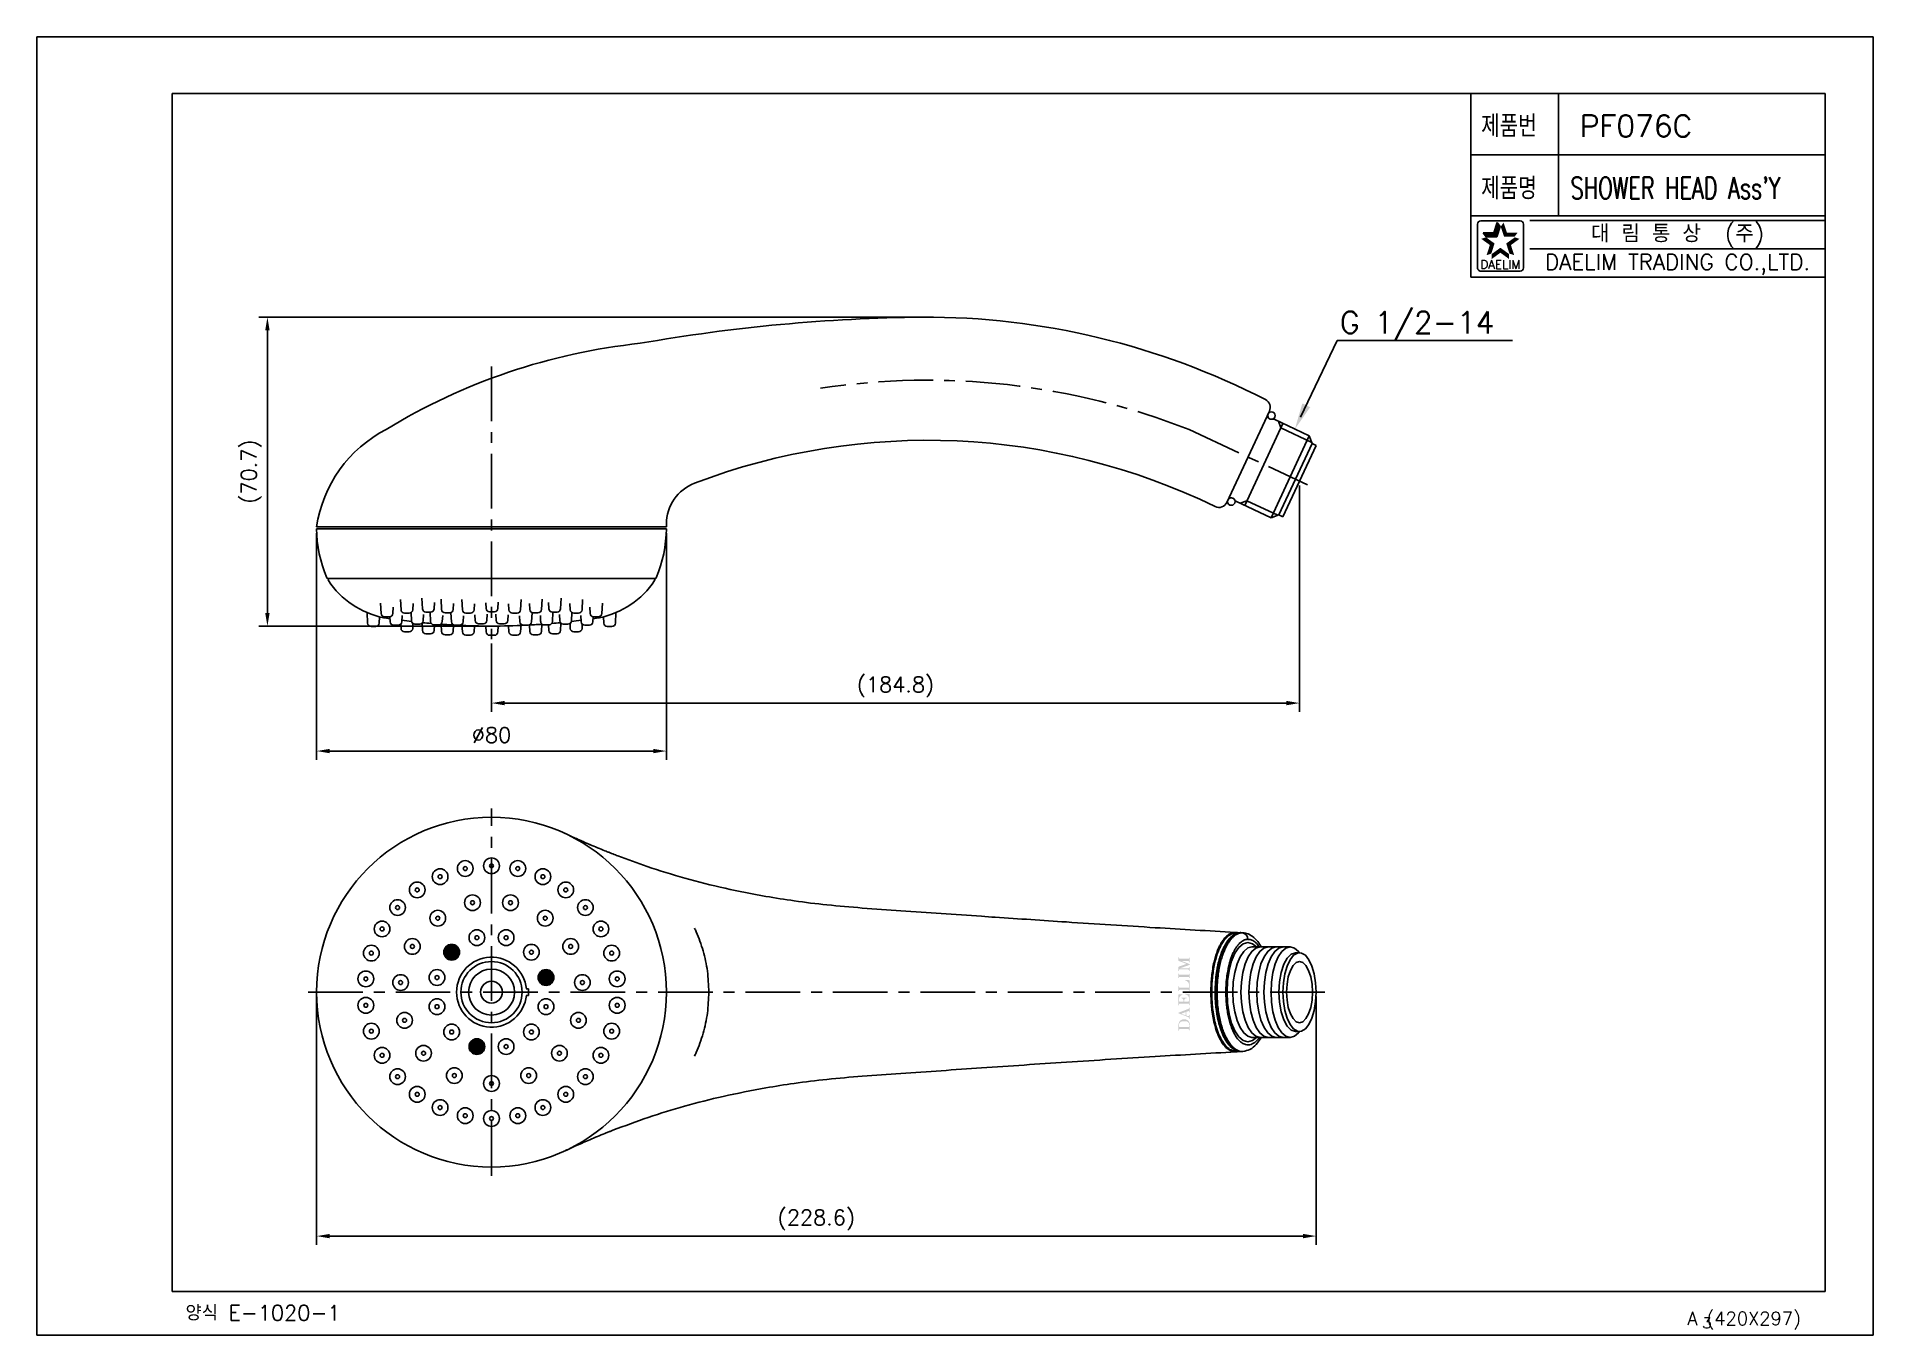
# Model space of a CAD drawing. Extents: x 719 to 1139, y 223 to 520.
import ezdxf
from ezdxf.enums import TextEntityAlignment as Align

# ---------------------------------------------------------------- set-up
doc = ezdxf.new("R2010")
doc.units = 0
doc.header["$LTSCALE"] = 10
doc.header["$MEASUREMENT"] = 0
doc.linetypes.add('CENTER', pattern=[2, 1.25, -0.25, 0.25, -0.25])
doc.layers.get('0').update_dxf_attribs({"color": 2, "linetype": 'CONTINUOUS'})
for name, color, linetype in [('CL', 1, 'CENTER'), ('D', 2, 'CONTINUOUS'), ('DIM', 2, 'CONTINUOUS'), ('DWG', 7, 'CONTINUOUS')]:
    doc.layers.add(name, color=color, linetype=linetype)
doc.styles.add('GHS', font='ROMANS.shx', dxfattribs={"bigfont": 'GHS.shx'})
doc.styles.add('ROMANS', font='ROMANS')

# ---------------------------------------------------------------- blocks, each defined once
blk = doc.blocks.new('BORDER')
for p, q in [((1, 1), (0, 1)), ((0, 1), (0, 0)), ((1, 0), (1, 1)), ((0, 0), (1, 0))]:
    blk.add_line(p, q)

msp = doc.modelspace()

# ---------------------------------------------------------------- hatches: boundary and pattern name
at = {"layer": 'DIM', "linetype": 'ByBlock'}
h = msp.add_hatch(dxfattribs=at)
h.set_pattern_fill('ANSI31', color=256, scale=0.25, style=0)
h.set_pattern_definition([(45, (1030.993988, 3796.49356), (-0.0220970869, 0.0220970869), [])])
h.paths.add_polyline_path([(815.26, 311.99, 0.693729), (812.11, 310.81, 0.217124), (812.72, 309.45, -0.069938)])
h.paths.add_polyline_path([(812.72, 309.45, 0.643218), (815.71, 310.81, 0.180827), (815.26, 311.99, 0.069938)])
h.paths.add_polyline_path([(821.45, 288.88, 0.048031), (821.49, 289.22, 0.846558), (817.99, 289.81, 0.069938)])
h.paths.add_polyline_path([(821.45, 288.88, -0.069938), (817.99, 289.81, 0.083096), (817.89, 289.22, 0.908341)])
h.paths.add_polyline_path([(834.9, 306.72, 0.320099), (833.69, 305.02, 0.471627), (835.83, 303.26, 0.069938)])
h.paths.add_polyline_path([(835.83, 303.26, 0.35904), (837.29, 305.02, 0.515037), (834.9, 306.72, -0.069938)])
h = msp.add_hatch(color=2, dxfattribs=at)
h.paths.add_polyline_path([(982.71, 309.66), (982.58, 309.66), (982.58, 309.52), (982.55, 309.41), (982.47, 309.33), (982.34, 309.3), (980.47, 309.3), (980.35, 309.33), (980.27, 309.4), (980.24, 309.52), (980.24, 309.66), (980.11, 309.66), (980.11, 308.95), (980.13, 308.88), (980.18, 308.82), (980.24, 308.78), (980.79, 308.6), (981.34, 308.39), (981.89, 308.18), (981.89, 308.11), (980.24, 307.53), (980.17, 307.48), (980.12, 307.41), (980.11, 307.34), (980.11, 306.55), (980.24, 306.55), (980.24, 306.65), (980.26, 306.76), (980.33, 306.86), (980.47, 306.9), (982.25, 306.9), (982.41, 306.85), (982.53, 306.73), (982.58, 306.54), (982.71, 306.54), (982.71, 307.38), (982.58, 307.38), (982.53, 307.24), (982.42, 307.13), (982.26, 307.09), (981.96, 307.09), (980.38, 307.09), (982.67, 307.91), (982.67, 308.1), (980.78, 308.83), (982.34, 308.82), (982.48, 308.78), (982.56, 308.69), (982.58, 308.55), (982.58, 308.39), (982.71, 308.39)])
h.paths.add_polyline_path([(982.71, 305.92), (982.58, 305.92), (982.58, 305.79), (982.55, 305.71), (982.49, 305.66), (982.4, 305.65), (980.38, 305.65), (980.31, 305.67), (980.26, 305.72), (980.24, 305.79), (980.24, 305.92), (980.11, 305.92), (980.11, 304.88), (980.24, 304.88), (980.24, 305.02), (980.26, 305.11), (980.32, 305.16), (980.39, 305.17), (982.36, 305.17), (982.44, 305.16), (982.53, 305.13), (982.57, 305.02), (982.58, 304.88), (982.71, 304.88)])
h.paths.add_polyline_path([(982.71, 304.31), (982.7, 304.36), (982.67, 304.4), (982.61, 304.41), (981.67, 304.46), (981.67, 304.35), (982.08, 304.2), (982.41, 303.87), (982.56, 303.47), (982.56, 302.87), (982.51, 302.73), (982.43, 302.69), (982.32, 302.68), (980.44, 302.68), (980.36, 302.7), (980.28, 302.76), (980.24, 302.87), (980.24, 303), (980.11, 303), (980.11, 301.9), (980.24, 301.9), (980.24, 302.03), (980.26, 302.12), (980.34, 302.19), (980.47, 302.22), (982.37, 302.22), (982.47, 302.2), (982.54, 302.14), (982.58, 302.05), (982.58, 301.9), (982.71, 301.9)])
h.paths.add_polyline_path([(982.71, 299.52), (982.71, 300.34), (982.71, 301.17), (982.69, 301.2), (982.66, 301.24), (982.61, 301.26), (981.73, 301.3), (981.73, 301.17), (982.16, 300.99), (982.45, 300.63), (982.56, 300.3), (982.56, 300.12), (982.56, 299.87), (982.56, 299.72), (982.54, 299.63), (982.48, 299.57), (982.4, 299.53), (982.35, 299.52), (982.29, 299.51), (982.21, 299.51), (981.53, 299.51), (981.48, 299.53), (981.45, 299.56), (981.43, 299.62), (981.43, 299.75), (981.5, 300.02), (981.69, 300.22), (981.97, 300.29), (981.97, 300.41), (980.8, 300.41), (980.8, 300.31), (981.07, 300.21), (981.23, 300), (981.29, 299.75), (981.29, 299.62), (981.27, 299.57), (981.23, 299.53), (981.18, 299.51), (980.39, 299.51), (980.32, 299.53), (980.27, 299.58), (980.25, 299.67), (980.25, 300.1), (980.35, 300.54), (980.62, 300.88), (981.03, 301.08), (981.03, 301.18), (980.17, 301.14), (980.14, 301.12), (980.12, 301.1), (980.11, 301.05), (980.11, 298.69), (980.24, 298.69), (980.24, 298.89), (980.26, 298.96), (980.32, 299.02), (980.4, 299.04), (982.35, 299.05), (982.51, 299), (982.56, 298.86), (982.58, 298.69), (982.71, 298.69)])
h.paths.add_polyline_path([(982.71, 298.13), (982.58, 298.13), (982.55, 297.96), (982.46, 297.88), (982.32, 297.82), (980.11, 296.96), (980.11, 296.86), (980.43, 296.73), (980.79, 296.59), (981.18, 296.44), (981.57, 296.29), (981.93, 296.15), (982.26, 296.02), (982.37, 295.96), (982.44, 295.89), (982.51, 295.79), (982.55, 295.72), (982.57, 295.63), (982.58, 295.55), (982.71, 295.55), (982.71, 296.49), (982.58, 296.49), (982.54, 296.31), (982.45, 296.19), (982.3, 296.18), (981.91, 296.32), (981.91, 297.17), (982.39, 297.34), (982.49, 297.35), (982.56, 297.31), (982.58, 297.23), (982.58, 297.01), (982.71, 297.01)])
h.paths.add_polyline_path([(981.78, 297.13), (981.78, 296.36), (980.78, 296.74)], flags=16)
h.paths.add_polyline_path([(982.17, 295.27), (982.01, 295.36), (981.84, 295.43), (981.64, 295.46), (981.43, 295.47), (981.21, 295.46), (981, 295.41), (980.81, 295.33), (980.65, 295.24), (980.51, 295.12), (980.38, 294.97), (980.31, 294.86), (980.24, 294.72), (980.19, 294.58), (980.15, 294.43), (980.13, 294.27), (980.12, 294.12), (980.12, 292.86), (980.24, 292.86), (980.24, 293.04), (980.27, 293.14), (980.34, 293.19), (980.44, 293.21), (982.39, 293.21), (982.48, 293.18), (982.55, 293.11), (982.58, 293.02), (982.58, 292.86), (982.71, 292.86), (982.71, 294.04), (982.7, 294.23), (982.69, 294.43), (982.65, 294.62), (982.6, 294.77), (982.53, 294.9), (982.44, 295.03), (982.32, 295.16)])
h.paths.add_polyline_path([(981.69, 295.02), (982.01, 294.98), (982.25, 294.88), (982.35, 294.8), (982.43, 294.71), (982.5, 294.6), (982.54, 294.46), (982.57, 294.28), (982.58, 294.12), (982.58, 293.98), (982.58, 293.86), (982.57, 293.77), (982.54, 293.72), (982.49, 293.69), (982.41, 293.68), (980.42, 293.68), (980.35, 293.69), (980.29, 293.74), (980.27, 293.84), (980.27, 293.9), (980.27, 293.96), (980.27, 294.02), (980.27, 294.2), (980.28, 294.38), (980.33, 294.54), (980.39, 294.65), (980.46, 294.75), (980.56, 294.84), (980.81, 294.96), (981.14, 295.01), (981.43, 295.02)], flags=16)

# ---------------------------------------------------------------- linework, layer by layer
at = {"color": 4}
for p, q in [((750.02, 507.2), (1128.02, 507.2)), ((750.02, 233.2), (750.02, 507.2)), ((1128.02, 507.2), (1128.02, 233.2)), ((1128.02, 233.2), (750.02, 233.2))]:
    msp.add_line(p, q, dxfattribs=at)
at = {"color": 7}
for p, q in [((1047.02, 507.2), (1047.02, 465.2)), ((1067.02, 507.2), (1067.02, 479.2)), ((1047.02, 493.2), (1128.02, 493.2)), ((1047.02, 479.2), (1128.02, 479.2)), ((1047.02, 465.2), (1128.02, 465.2))]:
    msp.add_line(p, q, dxfattribs=at)
at = {"color": 2, "linetype": 'Continuous'}
for p, q in [((1048.5, 467.33), (1048.5, 477.33)), ((1049.25, 478.08), (1058.25, 478.08)), ((1059, 477.33), (1059, 467.33)), ((1060.52, 478.2), (1128.02, 478.2)), ((1060.52, 471.7), (1128.02, 471.7)), ((1058.25, 466.58), (1049.5, 466.58))]:
    msp.add_line(p, q, dxfattribs=at)
at = {"color": 2}
for p, q in [((1049.84, 475.38), (1052.26, 475.38)), ((1050.5, 474.46), (1049.84, 475.38)), ((1052.26, 475.38), (1053.01, 477.69)), ((1052.93, 474.46), (1053.68, 476.77)), ((1053.68, 476.77), (1053.01, 477.69)), ((1050.5, 474.46), (1052.93, 474.46)), ((1003, 432.24), (1003.54, 430.72)), ((1010.61, 427.42), (1003.54, 430.72)), ((994.25, 413.48), (995.76, 414.05)), ((1002.83, 410.75), (995.76, 414.05))]:
    msp.add_line(p, q, dxfattribs=at)
for p, q in [((921.17, 456.07), (769.78, 456.07)), ((771.78, 388.4), (771.78, 453.07)), ((1007.81, 417.58), (1007.81, 365.79)), ((783.03, 406.67), (783.03, 354.82)), ((863.03, 406.67), (863.03, 354.82)), ((822.03, 385.4), (769.78, 385.4)), ((823.03, 381.4), (823.03, 365.79)), ((826.03, 367.79), (1004.81, 367.79)), ((786.03, 356.82), (860.03, 356.82)), ((783.03, 300.68), (783.03, 243.88)), ((1011.61, 300.68), (1011.61, 243.88)), ((786.03, 245.88), (1008.61, 245.88))]:
    msp.add_line(p, q)
at = {"color": 7, "linetype": 'Continuous'}
for p, q in [((850.77, 333.29), (850.77, 333.29)), ((885.76, 323.58), (885.75, 323.58)), ((907.81, 320.92), (907.81, 320.92)), ((935.08, 319.02), (935.08, 319.02)), ((993.29, 315.34), (993.27, 315.34)), ((994.51, 315.27), (994.31, 315.28)), ((994.7, 315.26), (994.32, 315.28)), ((994.85, 315.25), (994.7, 315.26)), ((994.87, 315.25), (994.85, 315.25)), ((996.93, 312.03), (1005.68, 312.03)), ((997.09, 312.75), (997.96, 312.03)), ((1007.72, 310.84), (1007.83, 310.7)), ((989, 307.13), (989, 307.14)), ((1006.9, 310.68), (1007.81, 310.68)), ((1007.81, 310.68), (1008.27, 310.62)), ((989, 296.25), (988.99, 296.27)), ((996.93, 291.33), (1005.68, 291.33)), ((1006.9, 292.68), (1007.81, 292.68)), ((1007.72, 292.53), (1007.83, 292.67)), ((1008.27, 292.75), (1007.81, 292.68)), ((1009.16, 293.27), (1008.27, 292.75)), ((993.27, 288.03), (993.29, 288.03)), ((994.87, 288.12), (994.49, 288.1)), ((907.81, 282.45), (907.81, 282.45)), ((935.08, 284.35), (935.08, 284.35)), ((885.76, 279.79), (885.77, 279.79)), ((848.98, 269.37), (848.98, 269.37)), ((850.78, 270.08), (850.78, 270.08))]:
    msp.add_line(p, q, dxfattribs=at)
for points in [[(991.23, 301.68), (991.35, 304.23), (991.71, 306.63), (992.28, 308.78), (993.04, 310.57), (993.95, 311.91), (994.96, 312.75), (996.03, 313.03), (997.09, 312.75)], [(992.56, 301.68), (992.67, 304.01), (993, 306.2), (993.52, 308.16), (994.21, 309.79), (995.04, 311.01), (995.96, 311.78), (996.93, 312.03)], [(1001.3, 301.68), (1001.41, 303.99), (1001.74, 306.17), (1002.26, 308.14), (1002.95, 309.78), (1003.78, 311.01), (1004.7, 311.77), (1005.68, 312.03)], [(1005.68, 312.03), (1006.65, 311.77), (1007.58, 311.01), (1007.72, 310.84)], [(1006.9, 310.68), (1005.92, 310.38), (1005, 309.48), (1004.21, 308.05), (1003.61, 306.18), (1003.23, 304.01), (1003.1, 301.68)], [(1004, 301.68), (1004.12, 303.84), (1004.44, 305.87), (1004.96, 307.65), (1005.65, 309.09), (1006.46, 310.1), (1007.35, 310.62), (1007.81, 310.68)], [(1004.85, 301.68), (1004.95, 303.5), (1005.25, 305.18), (1005.72, 306.63), (1006.33, 307.75), (1007.04, 308.45), (1007.81, 308.68)], [(1007.81, 308.68), (1008.57, 308.45), (1009.29, 307.75), (1009.9, 306.63), (1010.37, 305.18), (1010.67, 303.5), (1010.77, 301.68)], [(1008.27, 310.62), (1009.16, 310.1), (1009.97, 309.09), (1010.66, 307.65), (1011.18, 305.87), (1011.5, 303.84), (1011.61, 301.68)], [(997.96, 291.33), (997.09, 290.62), (996.02, 290.33), (994.96, 290.62), (993.95, 291.46), (993.04, 292.8), (992.28, 294.59), (991.71, 296.74), (991.35, 299.15), (991.23, 301.68)], [(996.93, 291.33), (995.96, 291.59), (995.04, 292.36), (994.21, 293.58), (993.52, 295.21), (993, 297.17), (992.67, 299.36), (992.56, 301.68)], [(1005.68, 291.33), (1004.7, 291.59), (1003.78, 292.36), (1002.95, 293.59), (1002.26, 295.23), (1001.74, 297.19), (1001.41, 299.38), (1001.3, 301.68)], [(1006.9, 292.68), (1005.92, 292.99), (1005, 293.89), (1004.21, 295.32), (1003.61, 297.18), (1003.23, 299.35), (1003.1, 301.68)], [(1007.81, 292.68), (1007.35, 292.75), (1006.46, 293.27), (1005.65, 294.28), (1004.96, 295.72), (1004.44, 297.5), (1004.12, 299.53), (1004, 301.68)], [(1007.81, 294.68), (1007.04, 294.92), (1006.33, 295.62), (1005.72, 296.73), (1005.25, 298.18), (1004.95, 299.87), (1004.85, 301.68)], [(1010.77, 301.68), (1010.67, 299.87), (1010.37, 298.18), (1009.9, 296.73), (1009.29, 295.62), (1008.57, 294.92), (1007.81, 294.68)], [(1011.61, 301.68), (1011.5, 299.53), (1011.18, 297.5), (1010.66, 295.72), (1009.97, 294.28), (1009.16, 293.27)], [(1007.72, 292.53), (1007.58, 292.36), (1006.65, 291.59), (1005.68, 291.33)]]:
    msp.add_lwpolyline(points, dxfattribs=at)
at = {"color": 2, "linetype": 'Continuous'}
for points in [[(994.4, 301.68), (994.51, 303.99), (994.83, 306.17), (995.36, 308.14), (996.05, 309.78), (996.88, 311.01), (997.8, 311.77), (998.78, 312.03)], [(996.25, 301.68), (996.36, 303.99), (996.68, 306.17), (997.2, 308.14), (997.89, 309.78), (998.72, 311.01), (999.65, 311.77), (1000.62, 312.03)], [(998.05, 301.68), (998.16, 303.99), (998.48, 306.17), (999, 308.14), (999.7, 309.78), (1000.53, 311.01), (1001.45, 311.77), (1002.42, 312.03)], [(999.68, 301.68), (999.79, 303.99), (1000.11, 306.17), (1000.63, 308.14), (1001.32, 309.78), (1002.15, 311.01), (1003.08, 311.77), (1004.05, 312.03)], [(998.78, 291.33), (997.8, 291.59), (996.88, 292.36), (996.05, 293.59), (995.36, 295.23), (994.83, 297.19), (994.51, 299.38), (994.4, 301.68)], [(1000.62, 291.33), (999.65, 291.59), (998.72, 292.36), (997.89, 293.59), (997.2, 295.23), (996.68, 297.19), (996.36, 299.38), (996.25, 301.68)], [(1002.42, 291.33), (1001.45, 291.59), (1000.53, 292.36), (999.7, 293.59), (999, 295.23), (998.48, 297.19), (998.16, 299.38), (998.05, 301.68)], [(1004.05, 291.33), (1003.08, 291.59), (1002.15, 292.36), (1001.32, 293.59), (1000.63, 295.23), (1000.11, 297.19), (999.79, 299.38), (999.68, 301.68)]]:
    msp.add_lwpolyline(points, dxfattribs=at)
for centre, radius, start, end in [((1049.25, 477.33), 0.75, 90, 180), ((1058.25, 477.33), 0.75, 0, 90), ((1049.38, 467.46), 0.884, 188.1301, 278.1301), ((1058.25, 467.33), 0.75, 270, 0)]:
    msp.add_arc(centre, radius, start, end, dxfattribs=at)
at = {"color": 7, "linetype": 'Continuous'}
for points in [[(839.93, 337.94), (842.46, 336.78), (845.54, 335.43), (848.98, 334)], [(845, 335.66), (844.54, 335.86), (842.63, 336.7)], [(845.61, 335.4), (845, 335.66)], [(848.97, 334.01), (849.51, 333.79)], [(849.51, 333.79), (850.19, 333.52)], [(850.19, 333.52), (850.77, 333.29)], [(850.77, 333.29), (851.94, 332.83)], [(851.94, 332.83), (858.61, 330.43), (867.25, 327.76), (876.44, 325.44), (885.75, 323.58)], [(885.76, 323.58), (892.27, 322.56), (899.74, 321.64), (907.81, 320.92)], [(907.81, 320.92), (916.65, 320.3), (925.87, 319.66), (935.08, 319.02)], [(935.08, 319.02), (938.22, 318.81)], [(938.22, 318.81), (954.5, 317.72), (974.82, 316.42), (993.06, 315.35)], [(992.76, 315.31), (992.59, 315.28), (992.4, 315.23), (992.19, 315.15), (991.97, 315.05), (991.73, 314.92), (991.48, 314.75), (991.2, 314.53), (990.9, 314.25), (990.59, 313.89), (990.26, 313.46), (989.91, 312.92), (989.54, 312.26), (989.17, 311.44), (988.8, 310.45), (988.44, 309.25), (988.1, 307.81), (987.83, 306.13), (987.65, 304.49), (987.57, 303.02), (987.54, 301.68)], [(992.93, 315.15), (992.76, 315.12), (992.57, 315.07), (992.37, 315), (992.15, 314.9), (991.92, 314.77), (991.66, 314.6), (991.39, 314.38), (991.1, 314.11), (990.78, 313.76), (990.45, 313.33), (990.11, 312.8), (989.75, 312.15), (989.38, 311.35), (989, 310.37), (988.64, 309.18), (988.31, 307.77), (988.03, 306.09), (987.85, 304.47), (987.76, 303.01), (987.74, 301.68)], [(989, 307.14), (989.47, 309.15), (990.21, 311.27), (991.11, 313), (992.14, 314.27), (993.27, 315.04)], [(993.7, 315.03), (993.39, 314.87), (993.03, 314.64), (992.64, 314.32), (992.21, 313.87), (991.77, 313.3), (991.34, 312.63), (990.93, 311.86), (990.56, 311.01), (990.2, 310.05), (989.85, 308.9), (989.52, 307.51)], [(992.92, 315.33), (992.76, 315.31)], [(993.06, 315.34), (992.92, 315.33)], [(993.09, 315.17), (992.93, 315.15)], [(993.06, 315.35), (993.24, 315.34)], [(993.23, 315.34), (993.06, 315.34)], [(993.06, 315.34), (993.14, 315.32), (993.2, 315.26)], [(993.23, 315.18), (993.09, 315.17)], [(993.14, 314.96), (993.29, 315.03), (993.37, 315.06)], [(993.2, 315.26), (993.23, 315.18)], [(993.27, 315.34), (993.23, 315.34)], [(993.26, 315.19), (993.23, 315.18)], [(993.24, 315.34), (993.29, 315.34)], [(993.28, 315.19), (993.26, 315.19)], [(993.27, 315.34), (993.95, 315.22)], [(993.27, 315.04), (993.33, 315.06)], [(993.71, 315.15), (993.28, 315.19)], [(993.55, 315.31), (993.29, 315.34)], [(993.33, 315.06), (994.31, 315.28)], [(993.37, 315.06), (993.51, 315.12)], [(993.51, 315.12), (993.7, 315.18), (993.88, 315.22), (994.04, 315.25), (994.19, 315.27), (994.31, 315.27)], [(993.97, 315.2), (993.55, 315.31)], [(994.23, 315.2), (993.98, 315.14), (993.7, 315.03)], [(994.7, 315.26), (994.47, 315.24), (994.23, 315.2)], [(994.31, 315.27), (994.32, 315.28)], [(994.51, 315.27), (994.7, 315.26)], [(994.7, 315.26), (994.87, 315.25)], [(994.7, 315.26), (994.86, 315.23)], [(994.85, 315.25), (995.69, 315.11), (997.02, 314.46), (998.27, 313.23), (999.04, 312.06)], [(994.86, 315.23), (995.19, 315.12)], [(994.89, 315.22), (995.4, 315.05)], [(995.19, 315.12), (995.61, 314.79), (995.89, 314.31), (995.99, 313.76)], [(989, 307.14), (989.16, 307.92), (989.53, 309.38), (989.94, 310.58), (990.34, 311.57), (990.74, 312.35), (991.11, 312.97), (991.45, 313.47), (991.78, 313.86), (992.09, 314.18), (992.38, 314.44), (992.65, 314.63)], [(989.11, 307.12), (989.28, 307.97), (989.66, 309.44), (990.07, 310.66), (990.48, 311.66), (990.88, 312.45), (991.25, 313.08), (991.6, 313.58), (991.93, 313.98), (992.25, 314.31), (992.45, 314.49)], [(995.99, 313.76), (995.79, 313.74), (995.58, 313.71), (995.36, 313.65), (995.11, 313.56), (994.83, 313.42), (994.52, 313.21), (994.17, 312.92), (993.79, 312.53), (993.41, 312.02), (993.03, 311.42), (992.67, 310.74), (992.35, 309.99), (992.04, 309.13), (991.74, 308.11), (991.46, 306.87), (991.21, 305.4), (991.04, 303.68), (990.97, 301.68)], [(992.45, 314.49), (992.47, 314.5)], [(992.47, 314.5), (992.55, 314.57), (992.82, 314.76), (993.07, 314.92), (993.14, 314.96)], [(998.65, 312.04), (998.63, 312.06), (998.1, 312.71), (997.6, 313.17), (997.14, 313.47), (996.72, 313.65), (996.34, 313.74), (995.99, 313.76)], [(988.51, 301.68), (988.6, 304.07), (988.83, 306.16), (989, 307.13)], [(988.62, 301.68), (988.71, 304.08), (988.95, 306.19), (989.11, 307.12)], [(989.43, 307.06), (989.24, 305.86), (989.03, 303.92), (988.95, 301.68)], [(989.52, 307.51), (989.43, 307.06)], [(987.54, 301.68), (987.57, 300.3), (987.66, 298.77), (987.84, 297.11), (988.15, 295.33), (988.62, 293.48), (989.3, 291.62), (990.23, 289.94), (991.27, 288.79), (992.24, 288.2), (993.13, 288.03), (993.27, 288.03)], [(987.74, 301.68), (987.76, 300.31), (987.86, 298.79), (988.04, 297.14), (988.36, 295.38), (988.83, 293.55), (989.51, 291.72), (990.43, 290.07), (991.45, 288.93), (992.41, 288.35), (993.3, 288.18)], [(988.99, 296.27), (988.8, 297.46), (988.62, 298.99), (988.53, 300.4), (988.51, 301.68)], [(989.1, 296.29), (988.91, 297.42), (988.74, 298.97), (988.65, 300.39), (988.62, 301.68)], [(988.95, 301.68), (989.02, 299.66), (989.19, 297.9), (989.42, 296.37)], [(990.97, 301.68), (991.03, 299.88), (991.17, 298.31), (991.37, 296.95), (991.64, 295.64), (991.98, 294.42), (992.36, 293.35), (992.77, 292.43), (993.23, 291.61), (993.79, 290.85), (994.46, 290.2), (995.27, 289.75), (996.2, 289.62), (997.26, 289.97), (998.32, 290.9), (998.63, 291.31)], [(989.6, 293.78), (989.02, 296.1), (988.99, 296.27)], [(989.6, 293.78), (989.51, 294.09), (989.08, 295.81), (989, 296.25)], [(989.2, 295.76), (989.1, 296.29)], [(992.83, 288.6), (992.06, 289.26), (991.07, 290.58), (990.24, 292.26), (989.63, 294.02), (989.2, 295.76)], [(989.42, 296.37), (989.74, 294.9), (990.13, 293.53), (990.57, 292.32), (991.05, 291.28), (991.57, 290.36), (992.2, 289.51), (992.97, 288.77), (993.88, 288.27)], [(989.81, 293.13), (989.6, 293.78)], [(989.81, 293.13), (989.67, 293.54), (989.6, 293.78)], [(990.32, 291.86), (990.11, 292.34), (989.81, 293.13)], [(990.31, 291.86), (989.81, 293.13)], [(990.73, 291.02), (990.54, 291.38), (990.31, 291.86)], [(990.73, 291.02), (990.32, 291.86)], [(991.17, 290.27), (990.73, 291.02)], [(991.18, 290.28), (990.93, 290.68), (990.73, 291.02)], [(991.79, 289.46), (991.59, 289.7), (991.17, 290.27)], [(991.81, 289.47), (991.18, 290.28)], [(999.05, 291.33), (997.92, 289.72), (996.47, 288.57), (994.86, 288.12)], [(993.29, 288.03), (974.79, 286.95), (954.54, 285.66), (935.08, 284.35)], [(992.12, 289.12), (991.79, 289.46)], [(992.14, 289.14), (991.9, 289.38), (991.81, 289.47)], [(992.77, 288.6), (992.12, 289.12)], [(993.36, 288.29), (992.77, 288.6)], [(994.49, 288.1), (993.87, 288.15), (993, 288.49), (992.83, 288.6)], [(993.91, 288.14), (993.72, 288.09), (993.27, 288.03)], [(993.3, 288.18), (993.71, 288.22)], [(994.49, 288.1), (994.07, 288.11), (993.36, 288.29)], [(993.88, 288.27), (994.52, 288.13)], [(994.52, 288.13), (994.86, 288.12)], [(907.81, 282.45), (899.74, 281.73), (892.24, 280.81), (885.77, 279.79)], [(935.08, 284.35), (925.87, 283.71), (916.62, 283.07), (907.81, 282.45)], [(885.76, 279.79), (876.01, 277.83), (867.2, 275.6), (858.89, 273.03), (850.78, 270.08)], [(848.98, 269.37), (845.52, 267.93), (842.43, 266.58), (839.94, 265.43)], [(849.48, 269.57), (848.98, 269.37)], [(850.17, 269.84), (849.48, 269.57)], [(850.78, 270.08), (850.17, 269.84)]]:
    msp.add_spline(points, degree=3, dxfattribs=at)
for points, knots in [([(872.73, 301.68), (872.66, 303.29), (872.54, 306.47), (871.52, 311.12), (870.36, 314.35), (869.59, 316.03), (869.47, 316.3)], [0, 0, 0, 0, 4.817898, 9.53607, 14.211554, 15.083746, 15.083746, 15.083746, 15.083746]), ([(869.47, 287.07), (869.59, 287.33), (870.36, 289.02), (871.52, 292.25), (872.54, 296.9), (872.66, 300.08), (872.73, 301.68)], [25.859116, 25.859116, 25.859116, 25.859116, 26.731908, 31.406806, 36.124652, 40.942472, 40.942472, 40.942472, 40.942472])]:
    msp.add_open_spline(points, degree=3, knots=knots, dxfattribs=at)
at = {"color": 2}
for points in [[(1049.84, 475.38), (1050.5, 474.46), (1052.26, 475.38), (1052.93, 474.46)], [(1052.26, 475.38), (1052.93, 474.46), (1053.01, 477.69), (1053.68, 476.77)], [(1054.49, 477.69), (1053.83, 476.77), (1055.24, 475.38), (1054.58, 474.46)], [(1055.24, 475.38), (1054.58, 474.46), (1057.67, 475.38), (1057, 474.46)], [(1051.34, 472.55), (1052.42, 472.9), (1049.38, 473.97), (1050.46, 474.32)], [(1050.59, 470.24), (1051.67, 470.59), (1051.34, 472.55), (1052.42, 472.9)], [(1053.75, 470.8), (1053.75, 471.93), (1051.79, 469.37), (1051.79, 470.51)], [(1055.71, 469.37), (1055.71, 470.51), (1053.75, 470.8), (1053.75, 471.93)], [(1058.12, 473.97), (1057.05, 474.32), (1056.16, 472.55), (1055.08, 472.9)], [(1056.16, 472.55), (1055.08, 472.9), (1056.91, 470.24), (1055.83, 470.59)]]:
    msp.add_solid(points, dxfattribs=at)
for points in [[(771.28, 453.07), (772.28, 453.07), (771.78, 456.07)], [(771.28, 388.4), (772.28, 388.4), (771.78, 385.4)], [(826.03, 368.29), (826.03, 367.29), (823.03, 367.79)], [(1004.81, 368.29), (1004.81, 367.29), (1007.81, 367.79)], [(786.03, 357.32), (786.03, 356.32), (783.03, 356.82)], [(860.03, 357.32), (860.03, 356.32), (863.03, 356.82)], [(786.03, 246.38), (786.03, 245.38), (783.03, 245.88)], [(1008.61, 246.38), (1008.61, 245.38), (1011.61, 245.88)]]:
    msp.add_solid(points)
at = {"layer": 'CL'}
for p, q in [((823.03, 444.78), (823.03, 382.4)), ((982.61, 430.33), (1009.62, 417.73)), ((823.03, 259.68), (823.03, 343.68)), ((1013.61, 301.68), (781.03, 301.68))]:
    msp.add_line(p, q, dxfattribs=at)
at = {"layer": 'CL', "color": 7, "linetype": 'CENTER'}
for p, q in [((830.99, 302.43), (831.49, 302.43)), ((830.99, 300.93), (831.49, 300.93))]:
    msp.add_line(p, q, dxfattribs=at)
at = {"layer": 'CL'}
msp.add_arc((922.81, 277.89), 163.75, 68.5812, 98.6254, dxfattribs=at)
at = {"layer": 'D'}
for p, q in [((1008.06, 433.19), (1016.42, 450.73)), ((1016.42, 450.73), (1056.5, 450.73))]:
    msp.add_line(p, q, dxfattribs=at)
msp.add_solid([(1010.25, 435.47), (1006.77, 430.48), (1008.45, 436.33)], dxfattribs=at)
at = {"layer": 'DIM', "color": 7, "linetype": 'ByBlock'}
for p, q in [((991.19, 413.69), (1000.92, 434.58)), ((863.03, 407.67), (783.03, 407.67)), ((863.03, 408.07), (863.03, 408.74)), ((860.43, 396.27), (785.63, 396.27)), ((797.79, 388.28), (797.67, 390.67)), ((802.33, 389.13), (802.2, 391.51)), ((807.23, 389.38), (807.11, 391.77)), ((809.91, 389.38), (809.99, 390.8)), ((811.6, 389.18), (811.48, 391.56)), ((816.36, 389.1), (816.24, 391.49)), ((821.8, 389.45), (821.73, 390.72)), ((824.47, 389.45), (824.55, 390.87)), ((829.69, 389.1), (829.82, 391.49)), ((834.45, 389.18), (834.58, 391.56)), ((836.14, 389.38), (836.07, 390.8)), ((838.82, 389.38), (838.94, 391.77)), ((843.73, 389.13), (843.85, 391.51)), ((848.26, 388.28), (848.39, 390.67)), ((794.69, 386.1), (794.56, 388.49)), ((797.37, 386.1), (797.44, 387.52)), ((799.13, 387.53), (798.59, 387.53)), ((799.13, 387.53), (799.67, 387.53)), ((799.83, 386.37), (799.77, 387.53)), ((800.47, 388.28), (800.55, 389.7)), ((802.51, 386.37), (802.58, 387.79)), ((803.67, 388.37), (803.13, 388.37)), ((803.67, 388.37), (804.21, 388.37)), ((804.73, 386.63), (804.64, 388.49)), ((805.01, 389.13), (805.08, 390.54)), ((807.41, 386.63), (807.49, 388.04)), ((808.57, 388.62), (808.03, 388.62)), ((808.57, 388.62), (809.11, 388.62)), ((809.1, 386.42), (808.99, 388.62)), ((811.78, 386.42), (811.86, 387.84)), ((812.94, 388.42), (812.4, 388.42)), ((812.94, 388.42), (813.48, 388.42)), ((813.86, 386.35), (813.75, 388.46)), ((814.28, 389.18), (814.36, 390.59)), ((816.54, 386.35), (816.61, 387.76)), ((817.7, 388.34), (817.16, 388.34)), ((817.7, 388.34), (818.24, 388.34)), ((819.04, 389.1), (819.11, 390.52)), ((819.3, 386.69), (819.23, 387.96)), ((821.97, 386.69), (822.05, 388.11)), ((823.13, 388.69), (822.59, 388.69)), ((823.13, 388.69), (823.68, 388.69)), ((824.08, 386.69), (824, 388.11)), ((826.76, 386.69), (826.82, 387.96)), ((827.01, 389.1), (826.94, 390.52)), ((828.35, 388.34), (827.81, 388.34)), ((828.35, 388.34), (828.89, 388.34)), ((829.51, 386.35), (829.44, 387.76)), ((831.77, 389.18), (831.7, 390.59)), ((832.19, 386.35), (832.3, 388.46)), ((833.11, 388.42), (832.57, 388.42)), ((833.11, 388.42), (833.65, 388.42)), ((834.27, 386.42), (834.2, 387.84)), ((837.48, 388.62), (836.94, 388.62)), ((836.95, 386.42), (837.07, 388.62)), ((837.48, 388.62), (838.02, 388.62)), ((838.64, 386.63), (838.57, 388.04)), ((841.05, 389.13), (840.97, 390.54)), ((841.32, 386.63), (841.42, 388.49)), ((842.39, 388.37), (841.84, 388.37)), ((842.39, 388.37), (842.93, 388.37)), ((843.55, 386.37), (843.47, 387.79)), ((845.58, 388.28), (845.51, 389.7)), ((846.23, 386.37), (846.29, 387.53)), ((846.92, 387.53), (846.38, 387.53)), ((846.92, 387.53), (847.46, 387.53)), ((848.69, 386.1), (848.61, 387.52)), ((851.37, 386.1), (851.49, 388.49)), ((796.03, 385.34), (795.49, 385.34)), ((796.03, 385.34), (796.57, 385.34)), ((801.17, 385.61), (800.63, 385.61)), ((801.17, 385.61), (801.71, 385.61)), ((802.33, 384.87), (802.28, 385.85)), ((803.67, 384.11), (803.13, 384.11)), ((803.67, 384.11), (804.21, 384.11)), ((805.01, 384.87), (805.07, 386.02)), ((806.07, 385.87), (805.53, 385.87)), ((806.07, 385.87), (806.61, 385.87)), ((807.23, 384.38), (807.15, 386.07)), ((808.57, 383.62), (808.03, 383.62)), ((808.57, 383.62), (809.11, 383.62)), ((810.44, 385.66), (809.9, 385.66)), ((809.91, 384.38), (809.98, 385.66)), ((810.44, 385.66), (810.98, 385.66)), ((811.6, 384.18), (811.51, 385.87)), ((812.94, 383.42), (812.4, 383.42)), ((812.94, 383.42), (813.48, 383.42)), ((814.28, 384.18), (814.36, 385.63)), ((815.2, 385.59), (814.66, 385.59)), ((815.2, 385.59), (815.74, 385.59)), ((816.36, 384.1), (816.27, 385.79)), ((817.7, 383.34), (817.16, 383.34)), ((817.7, 383.34), (818.24, 383.34)), ((819.04, 384.1), (819.11, 385.44)), ((820.63, 385.94), (820.09, 385.94)), ((820.63, 385.94), (821.18, 385.94)), ((821.8, 384.06), (821.72, 385.4)), ((823.13, 383.3), (822.59, 383.3)), ((823.13, 383.3), (823.68, 383.3)), ((824.47, 384.06), (824.55, 385.4)), ((825.42, 385.94), (824.88, 385.94)), ((825.42, 385.94), (825.96, 385.94)), ((827.01, 384.1), (826.94, 385.44)), ((828.35, 383.34), (827.81, 383.34)), ((828.35, 383.34), (828.89, 383.34)), ((829.69, 384.1), (829.78, 385.79)), ((830.85, 385.59), (830.31, 385.59)), ((830.85, 385.59), (831.39, 385.59)), ((831.77, 384.18), (831.7, 385.63)), ((833.11, 383.42), (832.57, 383.42)), ((833.11, 383.42), (833.65, 383.42)), ((834.45, 384.18), (834.54, 385.87)), ((835.61, 385.66), (835.07, 385.66)), ((835.61, 385.66), (836.15, 385.66)), ((836.14, 384.38), (836.07, 385.66)), ((837.48, 383.62), (836.94, 383.62)), ((837.48, 383.62), (838.02, 383.62)), ((838.82, 384.38), (838.91, 386.07)), ((839.98, 385.87), (839.44, 385.87)), ((839.98, 385.87), (840.52, 385.87)), ((841.05, 384.87), (840.99, 386.02)), ((842.39, 384.11), (841.84, 384.11)), ((842.39, 384.11), (842.93, 384.11)), ((843.73, 384.87), (843.78, 385.85)), ((844.89, 385.61), (844.34, 385.61)), ((844.89, 385.61), (845.43, 385.61)), ((850.03, 385.34), (849.49, 385.34)), ((850.03, 385.34), (850.57, 385.34))]:
    msp.add_line(p, q, dxfattribs=at)
for centre, radius in [((1001.38, 433.55), 0.853), ((992.21, 413.88), 0.853), ((823.03, 301.68), 40), ((823.03, 330.58), 1.8), ((811.27, 328.09), 1.8), ((811.27, 328.09), 0.45), ((817.02, 329.95), 1.8), ((817.02, 329.95), 0.45), ((823.03, 330.58), 0.45), ((829.04, 329.95), 1.8), ((829.04, 329.95), 0.45), ((834.78, 328.09), 1.8), ((834.78, 328.09), 0.45), ((806.04, 325.06), 1.8), ((806.04, 325.06), 0.45), ((818.68, 322.13), 1.8), ((827.37, 322.13), 1.8), ((840.01, 325.06), 1.8), ((840.01, 325.06), 0.45), ((801.55, 321.02), 1.8), ((801.55, 321.02), 0.45), ((810.74, 318.59), 1.8), ((818.68, 322.13), 0.45), ((827.37, 322.13), 0.45), ((835.31, 318.59), 1.8), ((844.5, 321.02), 1.8), ((844.5, 321.02), 0.45), ((798, 316.13), 1.8), ((798, 316.13), 0.45), ((810.74, 318.59), 0.45), ((819.69, 314.14), 1.8), ((826.37, 314.14), 1.8), ((835.31, 318.59), 0.45), ((848.05, 316.13), 1.8), ((848.05, 316.13), 0.45), ((795.54, 310.61), 1.8), ((795.54, 310.61), 0.45), ((804.93, 312.13), 1.8), ((804.93, 312.13), 0.45), ((813.91, 310.81), 1.8), ((819.69, 314.14), 0.45), ((826.37, 314.14), 0.45), ((832.15, 310.81), 1.8), ((832.15, 310.81), 0.45), ((841.13, 312.13), 1.8), ((841.13, 312.13), 0.45), ((850.51, 310.61), 1.8), ((850.51, 310.61), 0.45), ((810.57, 305.02), 1.8), ((823.03, 301.68), 7), ((823.03, 301.68), 5.25), ((835.49, 305.02), 1.8), ((794.29, 304.71), 1.8), ((794.29, 304.71), 0.45), ((802.24, 303.87), 1.8), ((802.24, 303.87), 0.45), ((810.57, 305.02), 0.45), ((823.03, 301.68), 2.5), ((843.81, 303.87), 1.8), ((843.81, 303.87), 0.45), ((851.77, 304.71), 1.8), ((851.77, 304.71), 0.45), ((794.29, 298.66), 1.8), ((794.29, 298.66), 0.45), ((810.57, 298.35), 1.8), ((810.57, 298.35), 0.45), ((835.49, 298.35), 1.8), ((835.49, 298.35), 0.45), ((851.77, 298.66), 1.8), ((851.77, 298.66), 0.45), ((795.54, 292.75), 1.8), ((803.15, 295.23), 1.8), ((803.15, 295.23), 0.45), ((813.91, 292.56), 1.8), ((832.15, 292.56), 1.8), ((842.9, 295.23), 1.8), ((842.9, 295.23), 0.45), ((850.51, 292.75), 1.8), ((795.54, 292.75), 0.45), ((813.91, 292.56), 0.45), ((819.69, 289.22), 1.8), ((826.37, 289.22), 1.8), ((832.15, 292.56), 0.45), ((850.51, 292.75), 0.45), ((798, 287.23), 1.8), ((798, 287.23), 0.45), ((807.49, 287.7), 1.8), ((807.49, 287.7), 0.45), ((826.37, 289.22), 0.45), ((838.56, 287.7), 1.8), ((838.56, 287.7), 0.45), ((848.05, 287.23), 1.8), ((848.05, 287.23), 0.45), ((801.55, 282.35), 1.8), ((801.55, 282.35), 0.45), ((814.53, 282.59), 1.8), ((814.53, 282.59), 0.45), ((823.03, 280.78), 1.8), ((831.53, 282.59), 1.8), ((831.53, 282.59), 0.45), ((844.5, 282.35), 1.8), ((844.5, 282.35), 0.45), ((806.04, 278.3), 1.8), ((806.04, 278.3), 0.45), ((823.03, 280.78), 0.45), ((840.01, 278.3), 1.8), ((840.01, 278.3), 0.45), ((811.27, 275.28), 1.8), ((811.27, 275.28), 0.45), ((817.02, 273.42), 1.8), ((817.02, 273.42), 0.45), ((823.03, 272.78), 1.8), ((823.03, 272.78), 0.45), ((829.04, 273.42), 1.8), ((829.04, 273.42), 0.45), ((834.78, 275.28), 1.8), ((834.78, 275.28), 0.45)]:
    msp.add_circle(centre, radius, dxfattribs=at)
for centre, radius, start, end in [((926.2, 56.1), 400, 90.6692, 99.959), ((922.17, 286.07), 170, 62.7437, 90.2158), ((871.84, 310.86), 140, 96.0745, 121.378), ((999.11, 435.42), 2, 335, 62.7437), ((1001.38, 433.55), 0.85, 155, 287.2054), ((1001.78, 432.26), 0.5, 65, 107.2054), ((812.71, 403.73), 30, 117.3101, 171.6725), ((922.81, 277.89), 150, 64.0297, 110.831), ((873.03, 408.74), 10, 110.831, 180), ((989.37, 414.54), 2, 244.0297, 335), ((992.21, 413.88), 0.85, 22.7946, 155), ((993.46, 414.4), 0.5, 202.7946, 245), ((813.02, 408.04), 30, 180.6927, 202.7027), ((833.03, 408.04), 30, 337.2973, 359.3073), ((785.63, 396.57), 0.3, 202.7027, 270), ((785.98, 395.97), 0.3, 90, 213.6821), ((802.37, 406.9), 20, 213.6821, 258.2761), ((843.68, 406.9), 20, 281.7239, 326.3179), ((860.08, 395.97), 0.3, 326.3179, 90), ((860.43, 396.57), 0.3, 270, 337.2973), ((798.59, 388.33), 0.8, 183, 270), ((823.03, 545.4), 160, 261.1123, 261.6495), ((799.67, 388.33), 0.8, 270, 357), ((803.13, 389.17), 0.8, 183, 270), ((823.03, 545.4), 160, 262.6382, 263.4465), ((804.21, 389.17), 0.8, 270, 357), ((805.53, 386.67), 0.8, 183, 270), ((806.61, 386.67), 0.8, 270, 357), ((808.03, 389.42), 0.8, 183, 270), ((809.9, 386.46), 0.8, 183, 270), ((809.11, 389.42), 0.8, 270, 357), ((810.98, 386.46), 0.8, 270, 357), ((812.4, 389.22), 0.8, 183, 270), ((813.48, 389.22), 0.8, 270, 357), ((817.16, 389.14), 0.8, 183, 270), ((818.24, 389.14), 0.8, 270, 357), ((820.09, 386.74), 0.8, 183, 270), ((821.18, 386.74), 0.8, 270, 357), ((822.59, 389.49), 0.8, 183, 270), ((823.68, 389.49), 0.8, 270, 357), ((824.88, 386.74), 0.8, 183, 270), ((825.96, 386.74), 0.8, 270, 357), ((827.81, 389.14), 0.8, 183, 270), ((828.89, 389.14), 0.8, 270, 357), ((832.57, 389.22), 0.8, 183, 270), ((833.65, 389.22), 0.8, 270, 357), ((835.07, 386.46), 0.8, 183, 270), ((836.94, 389.42), 0.8, 183, 270), ((836.15, 386.46), 0.8, 270, 357), ((838.02, 389.42), 0.8, 270, 357), ((839.44, 386.67), 0.8, 183, 270), ((840.52, 386.67), 0.8, 270, 357), ((841.84, 389.17), 0.8, 183, 270), ((823.03, 545.4), 160, 276.5535, 277.3618), ((842.93, 389.17), 0.8, 270, 357), ((846.38, 388.33), 0.8, 183, 270), ((823.03, 545.4), 160, 278.3505, 278.8877), ((847.46, 388.33), 0.8, 270, 357), ((795.49, 386.14), 0.8, 183, 270), ((796.57, 386.14), 0.8, 270, 357), ((800.63, 386.41), 0.8, 183, 270), ((801.71, 386.41), 0.8, 270, 357), ((803.13, 384.91), 0.8, 183, 270), ((804.21, 384.91), 0.8, 270, 357), ((808.03, 384.42), 0.8, 183, 270), ((823.03, 545.4), 160, 264.3397, 265.0629), ((809.11, 384.42), 0.8, 270, 357), ((823.03, 545.4), 160, 265.8507, 266.3466), ((812.4, 384.22), 0.8, 183, 270), ((823.03, 545.4), 160, 266.3466, 266.9132), ((813.48, 384.22), 0.8, 270, 357), ((814.66, 386.39), 0.8, 183, 270), ((823.03, 545.4), 160, 267.1881, 270), ((815.74, 386.39), 0.8, 270, 357), ((817.16, 384.14), 0.8, 183, 270), ((818.24, 384.14), 0.8, 270, 357), ((822.59, 384.1), 0.8, 183, 270), ((823.03, 545.4), 160, 270, 272.8119), ((823.68, 384.1), 0.8, 270, 357), ((827.81, 384.14), 0.8, 183, 270), ((828.89, 384.14), 0.8, 270, 357), ((830.31, 386.39), 0.8, 183, 270), ((831.39, 386.39), 0.8, 270, 357), ((823.03, 545.4), 160, 273.0868, 273.6534), ((832.57, 384.22), 0.8, 183, 270), ((823.03, 545.4), 160, 273.6534, 274.1493), ((833.65, 384.22), 0.8, 270, 357), ((836.94, 384.42), 0.8, 183, 270), ((823.03, 545.4), 160, 274.9371, 275.6603), ((838.02, 384.42), 0.8, 270, 357), ((841.84, 384.91), 0.8, 183, 270), ((842.93, 384.91), 0.8, 270, 357), ((844.34, 386.41), 0.8, 183, 270), ((845.43, 386.41), 0.8, 270, 357), ((849.49, 386.14), 0.8, 183, 270), ((850.57, 386.14), 0.8, 270, 357), ((823.03, 301.68), 8, 5.3794, 354.6206), ((823.03, 301.68), 8.5, 354.9379, 5.0621)]:
    msp.add_arc(centre, radius, start, end, dxfattribs=at)
at = {"layer": 'DWG', "color": 7}
for p, q in [((1001.99, 432.71), (1010.05, 428.95)), ((1004.03, 431.76), (995.28, 413)), ((1010.05, 428.95), (1001.3, 410.19)), ((1010.71, 427.16), (1010.05, 428.95)), ((1003.1, 410.85), (1010.71, 427.16)), ((1004.01, 410.42), (1011.61, 426.74)), ((1010.71, 427.16), (1011.61, 426.74)), ((993.24, 413.95), (1001.3, 410.19)), ((1003.1, 410.85), (1001.3, 410.19)), ((1003.1, 410.85), (1004.01, 410.42))]:
    msp.add_line(p, q, dxfattribs=at)
at = {"layer": 'DWG'}
msp.add_line((783.03, 408.07), (863.03, 408.07), dxfattribs=at)

# ---------------------------------------------------------------- block references
at = {"xscale": 420, "yscale": 297, "zscale": 420}
msp.add_blockref('BORDER', (719.02, 223.2), dxfattribs=at)

# ---------------------------------------------------------------- texts
at = {"color": 7, "style": 'GHS'}
msp.add_text('PF076C', height=5, dxfattribs=at).set_placement((1084.77, 499.78), align=Align.MIDDLE)
at = {"style": 'GHS', "width": 0.7}
msp.add_text("SHOWER HEAD Ass'Y", height=5, dxfattribs=at).set_placement((1069.82, 483.1))
at = {"color": 7, "linetype": 'Continuous'}
for s, height, style, p in [('대 림 통 상  (주)', 4, 'GHS', (1094.28, 474.89)), ('DAELIM TRADING CO.,LTD.', 3.6, 'ROMANS', (1094.28, 468.12))]:
    msp.add_text(s, height=height, dxfattribs=dict(at, style=style)).set_placement(p, align=Align.MIDDLE)
at = {"color": 2, "linetype": 'Continuous', "style": 'ROMANS'}
msp.add_text('DAELIM', height=2, dxfattribs=at).set_placement((1053.75, 467.13), align=Align.CENTER)
at = {"insert": (768.12, 420.74), "char_height": 3.5, "attachment_point": 5, "rotation": 90, "style": 'GHS'}
msp.add_mtext('\\A1;(70.7)', dxfattribs=at)
at = {"char_height": 3.5, "attachment_point": 5, "style": 'GHS'}
for s, insert in [('\\A1;(184.8)', (915.42, 371.46)), ('%%c80', (823.03, 360.48)), ('\\A1;(228.6)', (897.32, 249.55))]:
    msp.add_mtext(s, dxfattribs=dict(at, insert=insert))
at = {"layer": 'D', "style": 'GHS'}
msp.add_text('G 1/2-14', height=5, dxfattribs=at).set_placement((1017.05, 452.35))
at = {"layer": 'D', "color": 7, "style": 'GHS'}
for s, height, p in [('A (420X297)', 3, (1096.5, 225.54)), ('3', 2.5, (1099.91, 224.79))]:
    msp.add_text(s, height=height, dxfattribs=at).set_placement(p)
at = {"layer": 'DIM', "style": 'GHS', "width": 0.8}
for s, p in [('제품번', (1049.36, 497.25)), ('제품명', (1049.36, 483.01))]:
    msp.add_text(s, height=5, dxfattribs=at).set_placement(p)
at = {"layer": 'DWG', "style": 'GHS'}
msp.add_text('양식 E-1020-1', height=3.5, dxfattribs=at).set_placement((753.05, 226.57))

doc.saveas('drawing.dxf')
